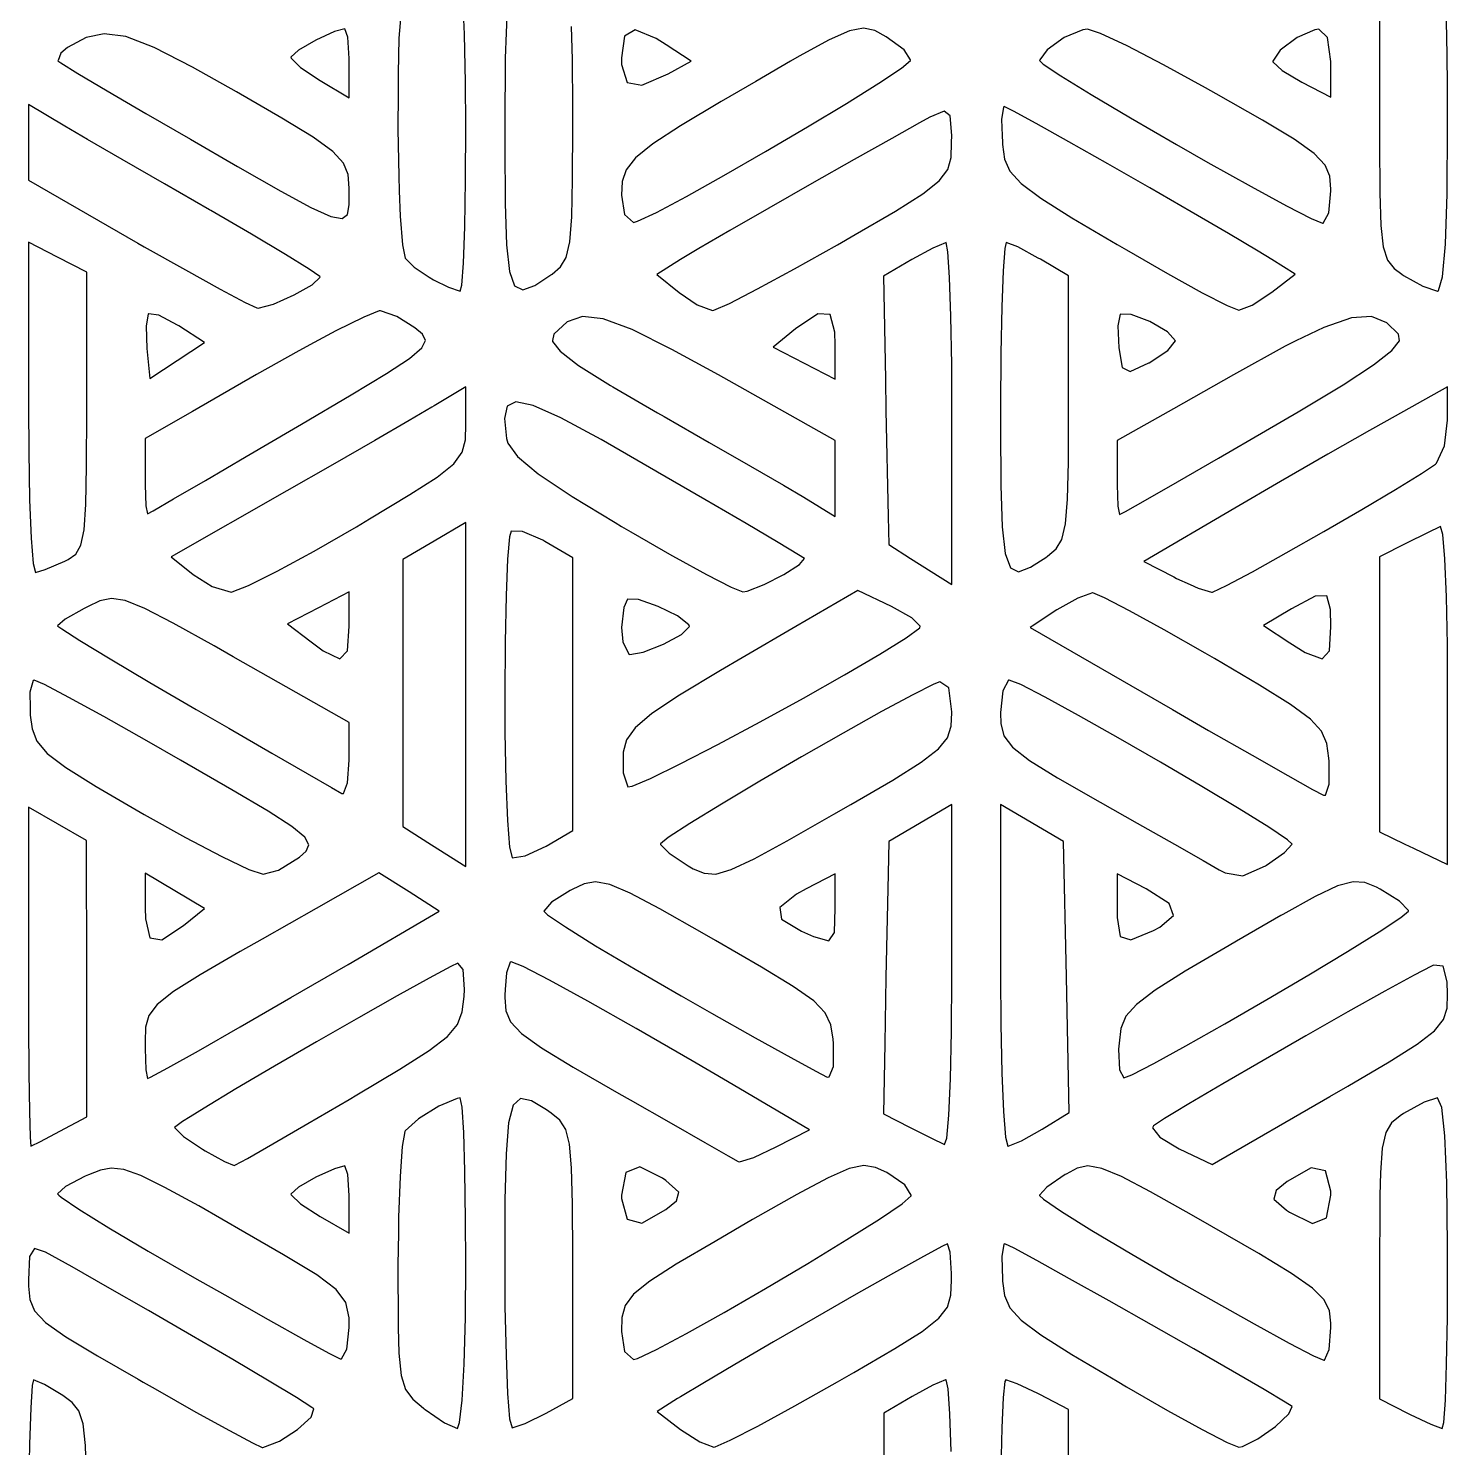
# Model space of a CAD drawing. Extents: x 19 to 403, y -177 to -75.
# Drawn here: x 165.23 to 177.72, y -143.53 to -131.05 of the extents above; entities that cross this region are included whole.
import ezdxf

# ---------------------------------------------------------------- set-up
doc = ezdxf.new("R2010")
doc.units = 0
doc.layers.add('BLACK', color=7, linetype='CONTINUOUS')

msp = doc.modelspace()

# ---------------------------------------------------------------- linework, layer by layer
at = {"layer": 'BLACK', "linetype": 'CONTINUOUS'}
for p, q in [((177.12, -130.712), (177.12, -131.897)), ((169.068, -131.096), (169.052, -130.756)), ((169.443, -130.864), (169.428, -131.308)), ((177.71, -131.096), (177.7, -130.756)), ((168.51, -130.93), (168.491, -131.132)), ((165.9, -131.093), (165.739, -131.127)), ((166.089, -131.119), (165.9, -131.093)), ((167.925, -131.073), (167.761, -131.149)), ((168.016, -131.05), (167.925, -131.073)), ((168.041, -131.125), (168.016, -131.05)), ((169.078, -131.523), (169.068, -131.096)), ((170.019, -131.32), (170.01, -131.029)), ((170.476, -131.115), (170.449, -131.306)), ((170.57, -131.06), (170.476, -131.115)), ((170.754, -131.136), (170.57, -131.06)), ((172.457, -131.068), (172.278, -131.147)), ((172.58, -131.045), (172.457, -131.068)), ((172.678, -131.066), (172.58, -131.045)), ((172.78, -131.12), (172.678, -131.066)), ((174.508, -131.058), (174.346, -131.127)), ((174.549, -131.052), (174.508, -131.058)), ((174.665, -131.092), (174.549, -131.052)), ((174.898, -131.201), (174.665, -131.092)), ((176.549, -131.058), (176.394, -131.128)), ((176.585, -131.052), (176.549, -131.058)), ((176.662, -131.128), (176.585, -131.052)), ((177.717, -131.523), (177.71, -131.096)), ((165.577, -131.215), (165.516, -131.265)), ((165.739, -131.127), (165.577, -131.215)), ((166.338, -131.215), (166.089, -131.119)), ((166.675, -131.388), (166.338, -131.215)), ((167.608, -131.238), (167.541, -131.301)), ((167.761, -131.149), (167.608, -131.238)), ((168.054, -131.311), (168.041, -131.125)), ((168.491, -131.132), (168.484, -131.442)), ((170.844, -131.192), (170.754, -131.136)), ((171.062, -131.335), (170.844, -131.192)), ((172.278, -131.147), (172.013, -131.292)), ((172.936, -131.235), (172.78, -131.12)), ((172.994, -131.324), (172.936, -131.235)), ((174.194, -131.234), (174.13, -131.324)), ((174.346, -131.127), (174.194, -131.234)), ((175.217, -131.366), (174.898, -131.201)), ((176.245, -131.237), (176.179, -131.335)), ((176.394, -131.128), (176.245, -131.237)), ((176.692, -131.339), (176.662, -131.128)), ((165.493, -131.328), (165.491, -131.333)), ((165.491, -131.333), (165.518, -131.351)), ((165.516, -131.265), (165.493, -131.328)), ((165.518, -131.351), (165.668, -131.442)), ((167.541, -131.301), (167.543, -131.308)), ((167.543, -131.308), (167.627, -131.391)), ((168.054, -131.354), (168.054, -131.311)), ((168.054, -131.658), (168.054, -131.354)), ((169.428, -131.308), (169.423, -131.905)), ((170.021, -131.743), (170.019, -131.32)), ((170.449, -131.306), (170.451, -131.364)), ((170.451, -131.364), (170.499, -131.522)), ((170.862, -131.446), (171.062, -131.335)), ((171.938, -131.335), (171.631, -131.513)), ((172.013, -131.292), (171.938, -131.335)), ((172.914, -131.396), (172.993, -131.328)), ((172.993, -131.328), (172.994, -131.324)), ((174.13, -131.324), (174.127, -131.33)), ((174.127, -131.33), (174.159, -131.36)), ((174.159, -131.36), (174.316, -131.465)), ((175.589, -131.569), (175.217, -131.366)), ((176.179, -131.335), (176.18, -131.34)), ((176.18, -131.34), (176.262, -131.416)), ((176.692, -131.351), (176.692, -131.339)), ((176.692, -131.653), (176.692, -131.351)), ((165.668, -131.442), (165.925, -131.595)), ((167.062, -131.606), (166.675, -131.388)), ((167.627, -131.391), (167.798, -131.506)), ((168.484, -131.442), (168.484, -131.658)), ((170.63, -131.547), (170.862, -131.446)), ((172.715, -131.528), (172.914, -131.396)), ((174.316, -131.465), (174.581, -131.628)), ((176.262, -131.416), (176.436, -131.52)), ((165.925, -131.595), (166.264, -131.794)), ((167.462, -131.837), (167.062, -131.606)), ((167.798, -131.506), (168.054, -131.658)), ((169.081, -131.905), (169.078, -131.523)), ((170.499, -131.522), (170.63, -131.547)), ((171.631, -131.513), (171.328, -131.69)), ((172.429, -131.707), (172.715, -131.528)), ((175.682, -131.622), (175.589, -131.569)), ((176.436, -131.52), (176.692, -131.653)), ((177.718, -131.905), (177.717, -131.523)), ((165.553, -131.906), (165.232, -131.717)), ((165.232, -131.717), (165.232, -132.383)), ((168.484, -131.658), (168.483, -131.89)), ((170.021, -131.904), (170.021, -131.743)), ((171.328, -131.69), (170.97, -131.904)), ((172.085, -131.914), (172.429, -131.707)), ((173.81, -131.739), (173.794, -131.847)), ((173.817, -131.734), (173.81, -131.739)), ((173.899, -131.774), (173.817, -131.734)), ((174.581, -131.628), (174.928, -131.834)), ((176.088, -131.853), (175.682, -131.622)), ((166.264, -131.794), (166.658, -132.022)), ((167.737, -132.005), (167.462, -131.837)), ((173.164, -131.828), (173.073, -131.877)), ((173.289, -131.775), (173.164, -131.828)), ((173.343, -131.817), (173.289, -131.775)), ((173.355, -131.988), (173.343, -131.817)), ((173.794, -131.847), (173.798, -131.988)), ((174.099, -131.883), (173.899, -131.774)), ((174.928, -131.834), (175.333, -132.069)), ((176.367, -132.022), (176.088, -131.853)), ((165.752, -132.023), (165.553, -131.906)), ((168.483, -131.89), (168.483, -131.932)), ((168.483, -131.932), (168.49, -132.346)), ((169.078, -132.382), (169.081, -131.905)), ((169.423, -131.905), (169.423, -132.076)), ((170.02, -132.375), (170.021, -131.904)), ((170.97, -131.904), (170.725, -132.063)), ((170.97, -131.904), (170.97, -131.904)), ((171.716, -132.131), (172.085, -131.914)), ((173.073, -131.877), (172.827, -132.014)), ((173.354, -132.051), (173.355, -131.988)), ((173.798, -131.988), (173.801, -132.052)), ((174.386, -132.044), (174.099, -131.883)), ((177.12, -131.897), (177.12, -132.072)), ((177.713, -132.501), (177.718, -131.905)), ((166.058, -132.2), (165.752, -132.023)), ((166.658, -132.022), (167.073, -132.263)), ((167.91, -132.13), (167.737, -132.005)), ((169.423, -132.076), (169.426, -132.587)), ((170.725, -132.063), (170.572, -132.186)), ((172.827, -132.014), (172.498, -132.199)), ((173.349, -132.184), (173.354, -132.051)), ((173.801, -132.052), (173.802, -132.067)), ((173.802, -132.067), (173.821, -132.196)), ((174.729, -132.238), (174.386, -132.044)), ((175.333, -132.069), (175.608, -132.226)), ((176.544, -132.147), (176.367, -132.022)), ((177.12, -132.072), (177.122, -132.477)), ((166.429, -132.415), (166.058, -132.2)), ((168.005, -132.232), (167.91, -132.13)), ((168.045, -132.332), (168.005, -132.232)), ((170.572, -132.186), (170.49, -132.29)), ((171.351, -132.341), (171.716, -132.131)), ((172.498, -132.199), (172.125, -132.411)), ((173.321, -132.289), (173.349, -132.184)), ((173.821, -132.196), (173.867, -132.303)), ((175.097, -132.449), (174.729, -132.238)), ((175.608, -132.226), (175.989, -132.438)), ((176.641, -132.249), (176.544, -132.147)), ((167.073, -132.263), (167.452, -132.479)), ((168.054, -132.451), (168.045, -132.332)), ((168.49, -132.346), (168.495, -132.477)), ((170.49, -132.29), (170.456, -132.393)), ((171.021, -132.526), (171.351, -132.341)), ((173.245, -132.389), (173.321, -132.289)), ((173.867, -132.303), (173.965, -132.411)), ((176.683, -132.347), (176.641, -132.249)), ((176.692, -132.461), (176.683, -132.347)), ((165.232, -132.383), (166.194, -132.935)), ((166.825, -132.643), (166.429, -132.415)), ((167.452, -132.479), (167.718, -132.623)), ((168.054, -132.477), (168.054, -132.451)), ((168.054, -132.6), (168.054, -132.477)), ((168.495, -132.477), (168.504, -132.698)), ((169.071, -132.793), (169.078, -132.382)), ((170.013, -132.705), (170.02, -132.375)), ((170.456, -132.393), (170.449, -132.514)), ((172.125, -132.411), (171.747, -132.627)), ((173.1, -132.503), (173.245, -132.389)), ((173.965, -132.411), (174.139, -132.54)), ((175.461, -132.66), (175.097, -132.449)), ((175.989, -132.438), (176.301, -132.607)), ((176.672, -132.668), (176.692, -132.477)), ((176.692, -132.477), (176.692, -132.461)), ((177.122, -132.477), (177.122, -132.493)), ((168.04, -132.683), (168.054, -132.6)), ((169.426, -132.587), (169.438, -132.951)), ((170.449, -132.514), (170.477, -132.684)), ((170.758, -132.666), (171.021, -132.526)), ((172.861, -132.654), (173.1, -132.503)), ((174.139, -132.54), (174.413, -132.712)), ((176.301, -132.607), (176.519, -132.719)), ((177.122, -132.493), (177.131, -132.782)), ((177.698, -132.946), (177.713, -132.501)), ((166.836, -132.649), (166.825, -132.643)), ((167.195, -132.858), (166.836, -132.649)), ((167.718, -132.623), (167.892, -132.701)), ((167.892, -132.701), (167.993, -132.719)), ((167.993, -132.719), (168.04, -132.683)), ((168.504, -132.698), (168.524, -132.95)), ((169.995, -132.924), (170.013, -132.705)), ((170.477, -132.684), (170.556, -132.755)), ((170.592, -132.744), (170.758, -132.666)), ((171.747, -132.627), (171.402, -132.825)), ((172.505, -132.861), (172.861, -132.654)), ((174.413, -132.712), (174.811, -132.948)), ((175.79, -132.852), (175.461, -132.66)), ((176.519, -132.719), (176.616, -132.76)), ((176.623, -132.759), (176.672, -132.668)), ((167.493, -133.035), (167.195, -132.858)), ((169.059, -133.111), (169.071, -132.793)), ((170.556, -132.755), (170.592, -132.744)), ((171.402, -132.825), (171.13, -132.984)), ((172.349, -132.95), (172.505, -132.861)), ((176.052, -133.008), (175.79, -132.852)), ((176.616, -132.76), (176.623, -132.759)), ((177.131, -132.782), (177.152, -132.97)), ((165.489, -133.059), (165.232, -132.927)), ((165.232, -132.927), (165.232, -134.383)), ((166.194, -132.935), (166.251, -132.968)), ((166.251, -132.968), (166.613, -133.172)), ((168.524, -132.95), (168.548, -133.068)), ((169.438, -132.951), (169.464, -133.187)), ((169.964, -133.061), (169.995, -132.924)), ((171.13, -132.984), (170.968, -133.081)), ((171.973, -133.162), (172.349, -132.95)), ((173.188, -132.979), (173.004, -133.079)), ((173.301, -132.932), (173.188, -132.979)), ((173.306, -132.931), (173.301, -132.932)), ((173.322, -133.012), (173.306, -132.931)), ((173.822, -132.982), (173.807, -133.179)), ((173.835, -132.931), (173.822, -132.982)), ((173.937, -132.97), (173.835, -132.931)), ((174.116, -133.067), (173.937, -132.97)), ((174.811, -132.948), (174.893, -132.996)), ((177.152, -132.97), (177.189, -133.086)), ((177.673, -133.232), (177.698, -132.946)), ((165.745, -133.192), (165.489, -133.059)), ((167.702, -133.165), (167.493, -133.035)), ((168.548, -133.068), (168.626, -133.147)), ((169.045, -133.307), (169.059, -133.111)), ((169.913, -133.146), (169.964, -133.061)), ((170.968, -133.081), (170.76, -133.212)), ((173.004, -133.079), (172.754, -133.227)), ((173.337, -133.237), (173.322, -133.012)), ((174.135, -133.078), (174.116, -133.067)), ((174.383, -133.224), (174.135, -133.078)), ((174.893, -132.996), (175.254, -133.204)), ((176.171, -133.081), (176.052, -133.008)), ((176.377, -133.209), (176.171, -133.081)), ((177.189, -133.086), (177.247, -133.16)), ((165.745, -134.417), (165.745, -133.192)), ((166.613, -133.172), (166.919, -133.341)), ((167.796, -133.231), (167.702, -133.165)), ((167.729, -133.302), (167.798, -133.235)), ((167.798, -133.235), (167.796, -133.231)), ((168.626, -133.147), (168.759, -133.235)), ((168.759, -133.235), (168.797, -133.26)), ((169.464, -133.187), (169.51, -133.312)), ((169.687, -133.308), (169.829, -133.215)), ((169.829, -133.215), (169.839, -133.209)), ((169.839, -133.209), (169.913, -133.146)), ((170.76, -133.212), (170.956, -133.371)), ((171.647, -133.339), (171.973, -133.162)), ((172.754, -133.227), (172.772, -134.133)), ((173.348, -133.578), (173.337, -133.237)), ((173.807, -133.179), (173.795, -133.496)), ((174.383, -134.393), (174.383, -133.224)), ((175.254, -133.204), (175.559, -133.372)), ((176.171, -133.368), (176.377, -133.209)), ((177.247, -133.16), (177.315, -133.209)), ((177.315, -133.209), (177.331, -133.221)), ((177.331, -133.221), (177.499, -133.315)), ((177.639, -133.354), (177.673, -133.232)), ((166.919, -133.341), (167.139, -133.458)), ((167.569, -133.392), (167.729, -133.302)), ((168.797, -133.26), (168.927, -133.323)), ((168.927, -133.323), (169.032, -133.359)), ((169.032, -133.359), (169.045, -133.307)), ((169.51, -133.312), (169.583, -133.347)), ((169.583, -133.347), (169.687, -133.308)), ((171.4, -133.466), (171.647, -133.339)), ((177.499, -133.315), (177.63, -133.359)), ((177.63, -133.359), (177.639, -133.354)), ((167.139, -133.458), (167.242, -133.506)), ((167.255, -133.507), (167.388, -133.472)), ((167.388, -133.472), (167.569, -133.392)), ((170.956, -133.371), (171.117, -133.479)), ((171.117, -133.479), (171.25, -133.528)), ((171.263, -133.525), (171.4, -133.466)), ((175.559, -133.372), (175.778, -133.485)), ((175.778, -133.485), (175.88, -133.526)), ((175.88, -133.526), (175.998, -133.481)), ((175.998, -133.481), (176.171, -133.368)), ((166.287, -133.558), (166.267, -133.666)), ((166.288, -133.557), (166.287, -133.558)), ((166.379, -133.57), (166.288, -133.557)), ((166.545, -133.657), (166.379, -133.57)), ((167.242, -133.506), (167.255, -133.507)), ((168.183, -133.587), (167.937, -133.709)), ((168.319, -133.533), (168.183, -133.587)), ((168.329, -133.532), (168.319, -133.533)), ((168.474, -133.582), (168.329, -133.532)), ((168.633, -133.682), (168.474, -133.582)), ((170.107, -133.582), (169.971, -133.629)), ((170.29, -133.603), (170.107, -133.582)), ((170.544, -133.697), (170.29, -133.603)), ((171.25, -133.528), (171.263, -133.525)), ((172.177, -133.557), (171.981, -133.69)), ((172.285, -133.564), (172.177, -133.557)), ((172.327, -133.719), (172.285, -133.564)), ((173.355, -134.008), (173.348, -133.578)), ((173.795, -133.496), (173.787, -133.908)), ((174.836, -133.561), (174.818, -133.663)), ((174.935, -133.563), (174.836, -133.561)), ((175.099, -133.627), (174.935, -133.563)), ((176.872, -133.592), (176.628, -133.678)), ((177.049, -133.581), (176.872, -133.592)), ((177.183, -133.637), (177.049, -133.581)), ((166.267, -133.666), (166.274, -133.863)), ((166.555, -133.664), (166.545, -133.657)), ((166.78, -133.811), (166.555, -133.664)), ((167.937, -133.709), (167.746, -133.811)), ((168.699, -133.738), (168.633, -133.682)), ((168.725, -133.792), (168.699, -133.738)), ((169.855, -133.738), (169.844, -133.792)), ((169.971, -133.629), (169.855, -133.738)), ((170.894, -133.871), (170.544, -133.697)), ((171.981, -133.69), (171.783, -133.85)), ((172.331, -133.831), (172.327, -133.719)), ((174.818, -133.663), (174.826, -133.857)), ((175.253, -133.717), (175.099, -133.627)), ((175.324, -133.796), (175.253, -133.717)), ((176.628, -133.678), (176.383, -133.797)), ((177.286, -133.737), (177.183, -133.637)), ((177.294, -133.796), (177.286, -133.737)), ((166.274, -133.863), (166.301, -134.127)), ((166.541, -133.969), (166.78, -133.811)), ((167.746, -133.811), (167.612, -133.883)), ((168.585, -133.95), (168.692, -133.858)), ((168.692, -133.858), (168.725, -133.792)), ((169.844, -133.792), (169.842, -133.801)), ((169.842, -133.801), (169.909, -133.888)), ((171.783, -133.85), (172.057, -133.991)), ((172.331, -134.133), (172.331, -133.831)), ((174.826, -133.857), (174.826, -133.858)), ((174.826, -133.858), (174.855, -134.031)), ((175.256, -133.881), (175.324, -133.797)), ((175.324, -133.797), (175.324, -133.796)), ((176.29, -133.843), (175.833, -134.095)), ((176.383, -133.797), (176.29, -133.843)), ((177.227, -133.882), (177.294, -133.796)), ((166.301, -134.127), (166.541, -133.969)), ((167.612, -133.883), (167.239, -134.093)), ((168.384, -134.083), (168.585, -133.95)), ((169.909, -133.888), (170.073, -134.012)), ((171.303, -134.096), (170.894, -133.871)), ((173.787, -133.908), (173.784, -134.385)), ((174.924, -134.066), (175.089, -133.99)), ((175.089, -133.99), (175.093, -133.988)), ((175.093, -133.988), (175.256, -133.881)), ((177.067, -134.007), (177.227, -133.882)), ((167.239, -134.093), (166.675, -134.417)), ((168.073, -134.271), (168.384, -134.083)), ((170.073, -134.012), (170.353, -134.188)), ((172.331, -134.673), (171.303, -134.096)), ((172.057, -133.991), (172.331, -134.133)), ((173.357, -134.436), (173.355, -134.008)), ((174.855, -134.031), (174.924, -134.066)), ((175.833, -134.095), (175.307, -134.393)), ((176.798, -134.182), (177.067, -134.007)), ((169.081, -134.2), (168.803, -134.368)), ((169.081, -134.53), (169.081, -134.2)), ((170.353, -134.188), (170.373, -134.2)), ((170.373, -134.2), (170.767, -134.429)), ((172.772, -134.133), (172.777, -134.408)), ((176.404, -134.42), (176.798, -134.182)), ((177.718, -134.199), (177.184, -134.499)), ((177.718, -134.495), (177.718, -134.199)), ((167.634, -134.53), (168.073, -134.271)), ((169.521, -134.331), (169.443, -134.371)), ((169.673, -134.364), (169.521, -134.331)), ((169.916, -134.474), (169.673, -134.364)), ((165.232, -134.383), (165.235, -134.767)), ((165.744, -134.898), (165.745, -134.417)), ((166.675, -134.417), (166.258, -134.656)), ((168.782, -134.38), (168.583, -134.497)), ((168.803, -134.368), (168.782, -134.38)), ((169.443, -134.371), (169.421, -134.48)), ((169.421, -134.48), (169.437, -134.654)), ((170.27, -134.665), (169.916, -134.474)), ((170.767, -134.429), (170.825, -134.462)), ((170.825, -134.462), (171.222, -134.69)), ((172.777, -134.408), (172.796, -135.34)), ((173.357, -135.941), (173.357, -134.436)), ((173.784, -134.385), (173.784, -134.556)), ((174.382, -134.862), (174.383, -134.393)), ((175.307, -134.393), (174.811, -134.674)), ((176.117, -134.587), (176.404, -134.42)), ((167.149, -134.813), (167.564, -134.571)), ((167.564, -134.571), (167.634, -134.53)), ((168.583, -134.497), (168.279, -134.673)), ((169.077, -134.667), (169.081, -134.53)), ((173.784, -134.556), (173.788, -135.068)), ((175.702, -134.828), (176.117, -134.587)), ((177.03, -134.585), (176.664, -134.794)), ((177.184, -134.499), (177.03, -134.585)), ((177.69, -134.721), (177.718, -134.495)), ((166.258, -134.656), (166.258, -134.991)), ((168.279, -134.673), (167.908, -134.887)), ((169.049, -134.775), (169.077, -134.667)), ((169.437, -134.654), (169.449, -134.696)), ((169.449, -134.696), (169.536, -134.814)), ((170.751, -134.941), (170.27, -134.665)), ((171.222, -134.69), (171.584, -134.898)), ((172.331, -135.34), (172.331, -134.673)), ((174.811, -134.674), (174.811, -135)), ((177.619, -134.873), (177.69, -134.721)), ((165.235, -134.767), (165.243, -135.194)), ((166.789, -135.024), (167.149, -134.813)), ((168.974, -134.877), (169.049, -134.775)), ((169.536, -134.814), (169.718, -134.967)), ((174.374, -135.19), (174.382, -134.862)), ((175.341, -135.036), (175.702, -134.828)), ((176.664, -134.794), (176.249, -135.034)), ((165.738, -135.235), (165.744, -134.898)), ((167.908, -134.887), (167.507, -135.116)), ((168.829, -134.994), (168.974, -134.877)), ((169.718, -134.967), (170.017, -135.166)), ((170.767, -134.95), (170.751, -134.941)), ((171.183, -135.192), (170.767, -134.95)), ((171.584, -134.898), (171.874, -135.066)), ((177.259, -135.105), (177.488, -134.964)), ((177.488, -134.964), (177.612, -134.88)), ((177.612, -134.88), (177.619, -134.873)), ((166.258, -134.991), (166.259, -135.062)), ((166.259, -135.062), (166.266, -135.247)), ((166.508, -135.187), (166.789, -135.024)), ((168.589, -135.149), (168.829, -134.994)), ((171.874, -135.066), (172.053, -135.172)), ((173.788, -135.068), (173.799, -135.432)), ((174.811, -135), (174.811, -135.062)), ((174.811, -135.062), (174.818, -135.249)), ((175.06, -135.197), (175.341, -135.036)), ((176.249, -135.034), (175.847, -135.268)), ((176.962, -135.281), (177.259, -135.105)), ((165.243, -135.194), (165.257, -135.532)), ((165.723, -135.459), (165.738, -135.235)), ((166.331, -135.29), (166.508, -135.187)), ((167.507, -135.116), (166.489, -135.697)), ((168.232, -135.363), (168.589, -135.149)), ((170.017, -135.166), (170.395, -135.395)), ((171.546, -135.404), (171.183, -135.192)), ((172.053, -135.172), (172.331, -135.34)), ((174.357, -135.407), (174.374, -135.19)), ((174.883, -135.297), (175.06, -135.197)), ((166.266, -135.247), (166.28, -135.318)), ((166.28, -135.318), (166.331, -135.29)), ((168.119, -135.431), (168.232, -135.363)), ((172.796, -135.34), (172.801, -135.589)), ((174.818, -135.249), (174.832, -135.324)), ((174.832, -135.324), (174.883, -135.297)), ((175.847, -135.268), (175.045, -135.737)), ((176.629, -135.473), (176.962, -135.281)), ((165.694, -135.595), (165.723, -135.459)), ((167.747, -135.645), (168.119, -135.431)), ((169.081, -135.395), (168.803, -135.558)), ((169.081, -138.421), (169.081, -135.395)), ((169.478, -135.47), (169.465, -135.52)), ((169.58, -135.472), (169.478, -135.47)), ((169.757, -135.549), (169.58, -135.472)), ((170.395, -135.395), (170.449, -135.428)), ((170.449, -135.428), (170.531, -135.476)), ((170.531, -135.476), (170.893, -135.684)), ((171.829, -135.571), (171.546, -135.404)), ((173.799, -135.432), (173.825, -135.667)), ((174.324, -135.543), (174.357, -135.407)), ((176.297, -135.662), (176.629, -135.473)), ((177.542, -135.484), (177.355, -135.577)), ((177.654, -135.428), (177.542, -135.484)), ((177.675, -135.499), (177.654, -135.428)), ((165.257, -135.532), (165.275, -135.754)), ((165.648, -135.673), (165.694, -135.595)), ((168.803, -135.558), (168.525, -135.72)), ((169.465, -135.52), (169.448, -135.717)), ((169.777, -135.56), (169.757, -135.549)), ((170.021, -135.705), (169.777, -135.56)), ((172.008, -135.678), (171.829, -135.571)), ((172.801, -135.589), (172.994, -135.712)), ((174.273, -135.627), (174.324, -135.543)), ((177.355, -135.577), (177.12, -135.695)), ((177.693, -135.714), (177.675, -135.499)), ((165.381, -135.808), (165.553, -135.734)), ((165.553, -135.734), (165.581, -135.72)), ((165.581, -135.72), (165.648, -135.673)), ((166.489, -135.697), (166.683, -135.853)), ((167.42, -135.823), (167.747, -135.645)), ((168.525, -135.72), (168.525, -138.069)), ((169.448, -135.717), (169.435, -136.036)), ((170.021, -138.105), (170.021, -135.705)), ((170.893, -135.684), (170.93, -135.705)), ((170.93, -135.705), (171.198, -135.852)), ((172.06, -135.712), (172.008, -135.678)), ((172.017, -135.765), (172.06, -135.712)), ((172.994, -135.712), (173.357, -135.941)), ((173.825, -135.667), (173.872, -135.793)), ((174.049, -135.788), (174.191, -135.696)), ((174.191, -135.696), (174.198, -135.69)), ((174.198, -135.69), (174.273, -135.627)), ((175.045, -135.737), (175.308, -135.873)), ((176, -135.827), (176.297, -135.662)), ((177.12, -135.695), (177.12, -138.116)), ((177.707, -136.047), (177.693, -135.714)), ((165.275, -135.754), (165.296, -135.833)), ((165.296, -135.833), (165.381, -135.808)), ((166.683, -135.853), (166.85, -135.958)), ((167.169, -135.949), (167.42, -135.823)), ((171.198, -135.852), (171.416, -135.964)), ((171.705, -135.941), (171.879, -135.853)), ((171.879, -135.853), (172.017, -135.765)), ((173.872, -135.793), (173.944, -135.827)), ((173.944, -135.827), (174.049, -135.788)), ((175.773, -135.948), (176, -135.827)), ((166.85, -135.958), (167.016, -136.006)), ((167.026, -136.004), (167.169, -135.949)), ((171.416, -135.964), (171.518, -136.005)), ((171.556, -135.999), (171.705, -135.941)), ((175.308, -135.873), (175.332, -135.886)), ((175.332, -135.886), (175.454, -135.941)), ((175.454, -135.941), (175.524, -135.973)), ((175.524, -135.973), (175.64, -136.008)), ((175.65, -136.006), (175.773, -135.948)), ((165.861, -136.083), (165.752, -136.135)), ((165.962, -136.062), (165.861, -136.083)), ((166.083, -136.081), (165.962, -136.062)), ((166.255, -136.15), (166.083, -136.081)), ((167.016, -136.006), (167.026, -136.004)), ((168.054, -136.005), (167.783, -136.146)), ((168.054, -136.307), (168.054, -136.005)), ((169.435, -136.036), (169.426, -136.446)), ((170.503, -136.07), (170.47, -136.142)), ((170.6, -136.072), (170.503, -136.07)), ((170.772, -136.132), (170.6, -136.072)), ((171.518, -136.005), (171.556, -135.999)), ((172.53, -135.992), (171.984, -136.309)), ((172.826, -136.133), (172.53, -135.992)), ((174.465, -136.059), (174.279, -136.164)), ((174.594, -136.014), (174.465, -136.059)), ((174.597, -136.014), (174.594, -136.014)), ((174.699, -136.056), (174.597, -136.014)), ((174.918, -136.17), (174.699, -136.056)), ((175.64, -136.008), (175.65, -136.006)), ((176.553, -136.042), (176.344, -136.155)), ((176.655, -136.038), (176.553, -136.042)), ((176.689, -136.159), (176.655, -136.038)), ((177.716, -136.471), (177.707, -136.047)), ((165.722, -136.15), (165.556, -136.246)), ((165.752, -136.135), (165.722, -136.15)), ((166.506, -136.28), (166.255, -136.15)), ((167.783, -136.146), (167.512, -136.286)), ((170.47, -136.142), (170.449, -136.318)), ((170.943, -136.216), (170.772, -136.132)), ((171.043, -136.294), (170.943, -136.216)), ((173.003, -136.233), (172.826, -136.133)), ((173.079, -136.307), (173.003, -136.233)), ((174.279, -136.164), (174.062, -136.307)), ((175.223, -136.338), (174.918, -136.17)), ((176.344, -136.155), (176.098, -136.3)), ((176.692, -136.309), (176.689, -136.159)), ((165.556, -136.246), (165.489, -136.303)), ((165.489, -136.303), (165.492, -136.305)), ((165.492, -136.305), (165.525, -136.331)), ((165.525, -136.331), (165.685, -136.433)), ((166.865, -136.48), (166.506, -136.28)), ((167.512, -136.286), (167.719, -136.445)), ((168.039, -136.524), (168.054, -136.307)), ((170.449, -136.318), (170.463, -136.445)), ((170.978, -136.379), (171.048, -136.309)), ((171.048, -136.309), (171.043, -136.294)), ((171.984, -136.309), (171.511, -136.584)), ((172.954, -136.409), (173.075, -136.32)), ((173.075, -136.32), (173.079, -136.307)), ((174.062, -136.307), (174.046, -136.318)), ((174.046, -136.318), (175.298, -137.04)), ((175.586, -136.545), (175.223, -136.338)), ((176.098, -136.3), (176.331, -136.454)), ((176.678, -136.522), (176.692, -136.309)), ((165.685, -136.433), (165.952, -136.595)), ((167.035, -136.576), (166.865, -136.48)), ((167.719, -136.445), (167.825, -136.523)), ((169.426, -136.446), (169.423, -136.917)), ((170.463, -136.445), (170.514, -136.553)), ((170.642, -136.536), (170.819, -136.466)), ((170.819, -136.466), (170.978, -136.379)), ((172.723, -136.553), (172.954, -136.409)), ((176.331, -136.454), (176.466, -136.538)), ((177.718, -136.899), (177.716, -136.471)), ((165.952, -136.595), (166.301, -136.802)), ((168.054, -137.154), (167.035, -136.576)), ((167.825, -136.523), (167.972, -136.593)), ((167.972, -136.593), (168.039, -136.524)), ((170.514, -136.553), (170.522, -136.556)), ((170.522, -136.556), (170.642, -136.536)), ((171.511, -136.584), (171.32, -136.695)), ((172.412, -136.735), (172.723, -136.553)), ((175.666, -136.592), (175.586, -136.545)), ((176.064, -136.826), (175.666, -136.592)), ((176.466, -136.538), (176.613, -136.594)), ((176.613, -136.594), (176.678, -136.522)), ((171.32, -136.695), (170.96, -136.912)), ((172.05, -136.939), (172.412, -136.735)), ((165.273, -136.784), (165.246, -136.888)), ((165.283, -136.78), (165.273, -136.784)), ((165.374, -136.82), (165.283, -136.78)), ((165.587, -136.933), (165.374, -136.82)), ((166.301, -136.802), (166.707, -137.039)), ((173.197, -136.816), (173.013, -136.909)), ((173.25, -136.795), (173.197, -136.816)), ((173.329, -136.849), (173.25, -136.795)), ((173.357, -137.061), (173.329, -136.849)), ((173.854, -136.781), (173.805, -136.876)), ((173.862, -136.78), (173.854, -136.781)), ((173.963, -136.82), (173.862, -136.78)), ((174.176, -136.93), (173.963, -136.82)), ((176.337, -136.996), (176.064, -136.826)), ((165.246, -136.888), (165.248, -137.029)), ((165.896, -137.102), (165.587, -136.933)), ((169.423, -136.917), (169.425, -137.239)), ((170.96, -136.912), (170.718, -137.074)), ((171.669, -137.148), (172.05, -136.939)), ((173.013, -136.909), (172.737, -137.058)), ((173.805, -136.876), (173.785, -137.066)), ((174.472, -137.092), (174.176, -136.93)), ((177.718, -138.402), (177.718, -136.899)), ((165.248, -137.029), (165.248, -137.089)), ((165.248, -137.089), (165.264, -137.209)), ((166.275, -137.316), (165.896, -137.102)), ((166.707, -137.039), (166.995, -137.205)), ((170.718, -137.074), (170.57, -137.2)), ((172.737, -137.058), (172.401, -137.247)), ((173.351, -137.187), (173.357, -137.066)), ((173.357, -137.066), (173.357, -137.061)), ((173.785, -137.066), (173.784, -137.07)), ((173.784, -137.07), (173.787, -137.162)), ((174.821, -137.289), (174.472, -137.092)), ((175.298, -137.04), (175.614, -137.223)), ((176.511, -137.124), (176.337, -136.996)), ((165.264, -137.209), (165.305, -137.319)), ((166.995, -137.205), (167.374, -137.424)), ((168.054, -137.485), (168.054, -137.154)), ((170.57, -137.2), (170.493, -137.307)), ((171.298, -137.347), (171.669, -137.148)), ((173.319, -137.288), (173.351, -137.187)), ((173.787, -137.162), (173.814, -137.271)), ((175.614, -137.223), (175.998, -137.442)), ((176.609, -137.231), (176.511, -137.124)), ((176.655, -137.339), (176.609, -137.231)), ((165.305, -137.319), (165.397, -137.426)), ((166.571, -137.485), (166.275, -137.316)), ((169.425, -137.239), (169.433, -137.669)), ((170.493, -137.307), (170.464, -137.416)), ((170.967, -137.519), (171.298, -137.347)), ((172.401, -137.247), (172.034, -137.457)), ((173.238, -137.387), (173.319, -137.288)), ((173.814, -137.271), (173.889, -137.372)), ((175.193, -137.503), (174.821, -137.289)), ((176.674, -137.469), (176.655, -137.339)), ((165.397, -137.426), (165.562, -137.551)), ((167.022, -137.745), (166.571, -137.485)), ((167.374, -137.424), (167.684, -137.603)), ((168.04, -137.685), (168.054, -137.485)), ((170.464, -137.416), (170.464, -137.596)), ((172.034, -137.457), (171.667, -137.671)), ((173.085, -137.504), (173.238, -137.387)), ((173.889, -137.372), (174.039, -137.488)), ((175.998, -137.442), (176.312, -137.62)), ((176.676, -137.495), (176.674, -137.469)), ((165.562, -137.551), (165.827, -137.716)), ((167.684, -137.603), (167.898, -137.727)), ((170.464, -137.596), (170.507, -137.721)), ((170.705, -137.647), (170.967, -137.519)), ((172.836, -137.66), (173.085, -137.504)), ((174.039, -137.488), (174.287, -137.641)), ((175.557, -137.717), (175.193, -137.503)), ((176.676, -137.695), (176.676, -137.495)), ((165.827, -137.716), (166.216, -137.943)), ((167.898, -137.727), (167.99, -137.78)), ((168.004, -137.78), (168.04, -137.685)), ((169.433, -137.669), (169.447, -138.016)), ((170.507, -137.721), (170.543, -137.715)), ((170.543, -137.715), (170.705, -137.647)), ((171.667, -137.671), (171.329, -137.872)), ((172.468, -137.874), (172.836, -137.66)), ((174.287, -137.641), (174.661, -137.854)), ((175.885, -137.914), (175.557, -137.717)), ((176.312, -137.62), (176.53, -137.742)), ((176.643, -137.792), (176.676, -137.695)), ((167.342, -137.935), (167.022, -137.745)), ((167.99, -137.78), (168.004, -137.78)), ((174.661, -137.854), (174.988, -138.039)), ((176.53, -137.742), (176.627, -137.793)), ((176.627, -137.793), (176.643, -137.792)), ((165.488, -138.045), (165.232, -137.899)), ((165.232, -137.899), (165.232, -139.392)), ((166.216, -137.943), (166.25, -137.962)), ((166.25, -137.962), (166.615, -138.167)), ((167.55, -138.07), (167.342, -137.935)), ((171.329, -137.872), (171.05, -138.043)), ((171.907, -138.194), (172.319, -137.959)), ((172.319, -137.959), (172.468, -137.874)), ((173.357, -137.876), (172.801, -138.2)), ((173.357, -139.387), (173.357, -137.876)), ((174.34, -138.2), (173.784, -137.876)), ((173.784, -137.876), (173.784, -139.38)), ((176.145, -138.075), (175.885, -137.914)), ((165.744, -138.191), (165.488, -138.045)), ((167.663, -138.163), (167.55, -138.07)), ((168.525, -138.069), (168.779, -138.23)), ((169.447, -138.016), (169.465, -138.251)), ((169.786, -138.242), (170.021, -138.105)), ((171.05, -138.043), (170.861, -138.165)), ((174.988, -138.039), (175.315, -138.224)), ((176.309, -138.185), (176.145, -138.075)), ((165.745, -139.407), (165.744, -138.191)), ((166.615, -138.167), (166.934, -138.334)), ((167.699, -138.23), (167.663, -138.163)), ((167.677, -138.286), (167.699, -138.23)), ((168.779, -138.23), (169.081, -138.421)), ((170.861, -138.165), (170.792, -138.222)), ((170.792, -138.222), (170.792, -138.226)), ((170.792, -138.226), (170.869, -138.305)), ((171.616, -138.353), (171.907, -138.194)), ((172.801, -138.2), (172.795, -138.486)), ((174.364, -139.393), (174.34, -138.2)), ((175.315, -138.224), (175.568, -138.369)), ((176.284, -138.298), (176.35, -138.223)), ((176.35, -138.223), (176.309, -138.185)), ((177.12, -138.116), (177.343, -138.223)), ((177.343, -138.223), (177.419, -138.259)), ((166.934, -138.334), (167.172, -138.446)), ((167.432, -138.453), (167.617, -138.34)), ((167.617, -138.34), (167.677, -138.286)), ((169.465, -138.251), (169.487, -138.343)), ((169.487, -138.343), (169.489, -138.344)), ((169.489, -138.344), (169.604, -138.327)), ((169.604, -138.327), (169.786, -138.242)), ((170.869, -138.305), (171.037, -138.415)), ((171.416, -138.448), (171.616, -138.353)), ((176.125, -138.409), (176.284, -138.298)), ((177.419, -138.259), (177.718, -138.402)), ((166.258, -138.48), (166.258, -138.784)), ((166.52, -138.635), (166.258, -138.48)), ((167.172, -138.446), (167.297, -138.488)), ((167.297, -138.488), (167.432, -138.453)), ((168.315, -138.476), (167.765, -138.789)), ((168.581, -138.644), (168.315, -138.476)), ((171.037, -138.415), (171.081, -138.44)), ((171.081, -138.44), (171.177, -138.481)), ((171.177, -138.481), (171.279, -138.487)), ((171.279, -138.487), (171.416, -138.448)), ((172.331, -138.486), (172.074, -138.618)), ((172.331, -138.787), (172.331, -138.486)), ((172.795, -138.486), (172.777, -139.399)), ((175.067, -138.618), (174.811, -138.486)), ((174.811, -138.486), (174.811, -138.787)), ((175.568, -138.369), (175.709, -138.45)), ((175.709, -138.45), (175.761, -138.478)), ((175.761, -138.478), (175.917, -138.502)), ((175.917, -138.502), (176.115, -138.414)), ((176.115, -138.414), (176.125, -138.409)), ((170.121, -138.573), (170.015, -138.622)), ((170.222, -138.556), (170.121, -138.573)), ((170.347, -138.58), (170.222, -138.556)), ((170.526, -138.656), (170.347, -138.58)), ((176.75, -138.592), (176.553, -138.685)), ((176.886, -138.555), (176.75, -138.592)), ((176.99, -138.562), (176.886, -138.555)), ((177.091, -138.604), (176.99, -138.562)), ((177.124, -138.62), (177.091, -138.604)), ((166.781, -138.789), (166.52, -138.635)), ((168.847, -138.813), (168.581, -138.644)), ((169.834, -138.735), (169.768, -138.813)), ((169.998, -138.631), (169.834, -138.735)), ((170.015, -138.622), (169.998, -138.631)), ((170.788, -138.794), (170.526, -138.656)), ((171.99, -138.664), (171.844, -138.782)), ((172.074, -138.618), (171.99, -138.664)), ((175.268, -138.747), (175.067, -138.618)), ((176.553, -138.685), (176.267, -138.843)), ((177.296, -138.726), (177.124, -138.62)), ((177.375, -138.808), (177.296, -138.726)), ((166.258, -138.784), (166.261, -138.882)), ((166.596, -138.939), (166.781, -138.789)), ((167.765, -138.789), (167.288, -139.06)), ((168.045, -139.282), (168.847, -138.813)), ((169.768, -138.813), (169.768, -138.813)), ((169.768, -138.813), (169.8, -138.845)), ((169.8, -138.845), (169.957, -138.953)), ((171.161, -139.006), (170.788, -138.794)), ((171.844, -138.782), (171.859, -138.883)), ((172.324, -139.001), (172.331, -138.787)), ((174.811, -138.787), (174.812, -138.871)), ((175.186, -138.956), (175.306, -138.852)), ((175.306, -138.852), (175.268, -138.747)), ((176.25, -138.852), (175.862, -139.077)), ((176.267, -138.843), (176.25, -138.852)), ((177.305, -138.871), (177.375, -138.813)), ((177.375, -138.813), (177.375, -138.808)), ((166.261, -138.882), (166.3, -139.05)), ((166.405, -139.066), (166.596, -138.939)), ((169.957, -138.953), (170.221, -139.118)), ((171.859, -138.883), (172.035, -138.989)), ((174.812, -138.871), (174.838, -139.036)), ((174.931, -139.066), (175.131, -138.984)), ((175.131, -138.984), (175.186, -138.956)), ((177.116, -138.996), (177.305, -138.871)), ((166.3, -139.05), (166.405, -139.066)), ((167.288, -139.06), (167.096, -139.169)), ((171.276, -139.072), (171.161, -139.006)), ((171.681, -139.306), (171.276, -139.072)), ((172.035, -138.989), (172.139, -139.036)), ((172.139, -139.036), (172.275, -139.074)), ((172.275, -139.074), (172.324, -139.001)), ((174.838, -139.036), (174.931, -139.066)), ((175.862, -139.077), (175.795, -139.116)), ((176.836, -139.169), (177.116, -138.996)), ((167.096, -139.169), (166.744, -139.373)), ((170.221, -139.118), (170.569, -139.325)), ((175.795, -139.116), (175.41, -139.343)), ((176.497, -139.374), (176.836, -139.169)), ((167.541, -139.575), (168.045, -139.282)), ((168.949, -139.3), (168.757, -139.402)), ((169.01, -139.272), (168.949, -139.3)), ((169.057, -139.326), (169.01, -139.272)), ((169.069, -139.503), (169.057, -139.326)), ((169.437, -139.357), (169.426, -139.503)), ((169.472, -139.262), (169.437, -139.357)), ((169.479, -139.26), (169.472, -139.262)), ((169.584, -139.302), (169.479, -139.26)), ((169.816, -139.421), (169.584, -139.302)), ((170.569, -139.325), (170.974, -139.559)), ((171.961, -139.476), (171.681, -139.306)), ((175.41, -139.343), (175.146, -139.508)), ((177.576, -139.297), (177.423, -139.376)), ((177.594, -139.289), (177.576, -139.297)), ((177.68, -139.298), (177.594, -139.289)), ((177.715, -139.435), (177.68, -139.298)), ((165.232, -139.392), (165.233, -139.809)), ((165.745, -140.623), (165.745, -139.407)), ((166.744, -139.373), (166.508, -139.521)), ((168.757, -139.402), (168.476, -139.558)), ((170.155, -139.606), (169.816, -139.421)), ((172.141, -139.603), (171.961, -139.476)), ((172.777, -139.399), (172.766, -139.978)), ((173.353, -139.872), (173.357, -139.387)), ((173.784, -139.38), (173.787, -139.808)), ((174.388, -140.586), (174.364, -139.393)), ((176.127, -139.592), (176.497, -139.374)), ((177.423, -139.376), (177.167, -139.517)), ((177.718, -139.544), (177.715, -139.435)), ((166.508, -139.521), (166.365, -139.634)), ((167.096, -139.832), (167.541, -139.575)), ((168.476, -139.558), (168.135, -139.751)), ((169.048, -139.701), (169.065, -139.566)), ((169.065, -139.566), (169.069, -139.503)), ((169.426, -139.503), (169.423, -139.552)), ((169.423, -139.552), (169.423, -139.574)), ((169.423, -139.574), (169.432, -139.69)), ((170.58, -139.846), (170.155, -139.606)), ((170.974, -139.559), (171.243, -139.711)), ((172.243, -139.709), (172.141, -139.603)), ((175.146, -139.508), (174.98, -139.634)), ((175.757, -139.806), (176.127, -139.592)), ((177.167, -139.517), (176.839, -139.701)), ((177.713, -139.667), (177.718, -139.544)), ((166.291, -139.732), (166.263, -139.836)), ((166.365, -139.634), (166.291, -139.732)), ((169.007, -139.811), (169.048, -139.701)), ((169.432, -139.69), (169.474, -139.789)), ((171.243, -139.711), (171.625, -139.927)), ((172.292, -139.814), (172.243, -139.709)), ((174.98, -139.634), (174.887, -139.739)), ((176.839, -139.701), (176.471, -139.91)), ((177.682, -139.768), (177.713, -139.667)), ((165.233, -139.809), (165.236, -140.238)), ((166.263, -139.836), (166.259, -139.965)), ((166.728, -140.042), (167.096, -139.832)), ((168.135, -139.751), (167.766, -139.963)), ((168.918, -139.917), (169.007, -139.811)), ((169.474, -139.789), (169.57, -139.891)), ((171.071, -140.13), (170.58, -139.846)), ((172.312, -139.939), (172.292, -139.814)), ((173.787, -139.808), (173.796, -140.238)), ((174.844, -139.846), (174.827, -139.975)), ((174.887, -139.739), (174.844, -139.846)), ((175.416, -140), (175.757, -139.806)), ((177.602, -139.867), (177.682, -139.768)), ((166.259, -139.965), (166.259, -140.023)), ((167.766, -139.963), (167.396, -140.178)), ((168.757, -140.041), (168.918, -139.917)), ((169.57, -139.891), (169.746, -140.017)), ((171.625, -139.927), (171.94, -140.102)), ((172.315, -139.978), (172.312, -139.939)), ((172.314, -140.18), (172.315, -139.978)), ((172.766, -139.978), (172.754, -140.598)), ((173.344, -140.288), (173.353, -139.872)), ((174.827, -139.975), (174.823, -140.027)), ((176.471, -139.91), (176.094, -140.127)), ((177.451, -139.985), (177.602, -139.867)), ((166.259, -140.023), (166.266, -140.21)), ((166.458, -140.193), (166.728, -140.042)), ((168.499, -140.205), (168.757, -140.041)), ((169.746, -140.017), (170.024, -140.186)), ((171.94, -140.102), (172.161, -140.223)), ((174.823, -140.027), (174.831, -140.21)), ((175.134, -140.155), (175.416, -140)), ((177.205, -140.14), (177.451, -139.985)), ((166.266, -140.21), (166.28, -140.285)), ((166.306, -140.274), (166.458, -140.193)), ((167.396, -140.178), (167.057, -140.378)), ((168.121, -140.43), (168.499, -140.205)), ((170.024, -140.186), (170.428, -140.418)), ((171.383, -140.313), (171.071, -140.13)), ((172.161, -140.223), (172.26, -140.274)), ((172.276, -140.273), (172.314, -140.18)), ((174.831, -140.21), (174.87, -140.281)), ((174.94, -140.254), (175.134, -140.155)), ((176.094, -140.127), (175.74, -140.333)), ((176.841, -140.354), (177.205, -140.14)), ((165.236, -140.238), (165.241, -140.578)), ((166.28, -140.285), (166.306, -140.274)), ((172.103, -140.737), (171.383, -140.313)), ((172.26, -140.274), (172.276, -140.273)), ((173.329, -140.61), (173.344, -140.288)), ((173.796, -140.238), (173.81, -140.578)), ((174.87, -140.281), (174.94, -140.254)), ((175.74, -140.333), (175.44, -140.51)), ((176.682, -140.445), (176.841, -140.354)), ((167.057, -140.378), (166.778, -140.546)), ((167.69, -140.683), (168.054, -140.47)), ((168.054, -140.47), (168.121, -140.43)), ((169.003, -140.461), (168.844, -140.53)), ((169.032, -140.457), (169.003, -140.461)), ((169.048, -140.538), (169.032, -140.457)), ((169.562, -140.462), (169.497, -140.52)), ((169.658, -140.482), (169.562, -140.462)), ((169.79, -140.561), (169.658, -140.482)), ((170.428, -140.418), (170.526, -140.474)), ((170.526, -140.474), (170.886, -140.68)), ((175.646, -141.044), (176.682, -140.445)), ((177.63, -140.457), (177.511, -140.495)), ((177.666, -140.541), (177.63, -140.457)), ((165.241, -140.578), (165.247, -140.801)), ((166.778, -140.546), (166.655, -140.623)), ((168.844, -140.53), (168.664, -140.642)), ((169.062, -140.762), (169.048, -140.538)), ((169.497, -140.52), (169.456, -140.676)), ((169.831, -140.59), (169.79, -140.561)), ((169.907, -140.652), (169.831, -140.59)), ((172.754, -140.598), (172.991, -140.717)), ((173.81, -140.578), (173.828, -140.802)), ((174.15, -140.733), (174.388, -140.586)), ((175.315, -140.586), (175.226, -140.639)), ((175.44, -140.51), (175.315, -140.586)), ((177.331, -140.595), (177.3, -140.616)), ((177.511, -140.495), (177.331, -140.595)), ((177.693, -140.791), (177.666, -140.541)), ((165.51, -140.75), (165.745, -140.623)), ((166.588, -140.664), (166.518, -140.716)), ((166.518, -140.716), (166.519, -140.721)), ((166.519, -140.721), (166.596, -140.798)), ((166.655, -140.623), (166.588, -140.664)), ((167.382, -140.862), (167.69, -140.683)), ((168.664, -140.642), (168.548, -140.748)), ((169.456, -140.676), (169.434, -140.948)), ((169.959, -140.734), (169.907, -140.652)), ((169.993, -140.864), (169.959, -140.734)), ((170.886, -140.68), (171.183, -140.85)), ((172.991, -140.717), (173.03, -140.737)), ((173.311, -140.812), (173.329, -140.61)), ((173.968, -140.835), (174.15, -140.733)), ((175.131, -140.704), (175.123, -140.719)), ((175.123, -140.719), (175.186, -140.802)), ((175.226, -140.639), (175.131, -140.704)), ((177.225, -140.677), (177.174, -140.762)), ((177.3, -140.616), (177.225, -140.677)), ((165.247, -140.801), (165.254, -140.881)), ((165.254, -140.881), (165.34, -140.84)), ((165.34, -140.84), (165.51, -140.75)), ((166.596, -140.798), (166.763, -140.909)), ((168.545, -140.752), (168.521, -140.884)), ((168.548, -140.748), (168.545, -140.752)), ((169.072, -141.102), (169.062, -140.762)), ((171.183, -140.85), (171.389, -140.967)), ((171.81, -140.888), (172.103, -140.737)), ((173.03, -140.737), (173.176, -140.81)), ((173.176, -140.81), (173.293, -140.868)), ((173.293, -140.868), (173.311, -140.812)), ((173.828, -140.802), (173.849, -140.882)), ((173.851, -140.882), (173.968, -140.835)), ((175.186, -140.802), (175.356, -140.905)), ((177.174, -140.762), (177.143, -140.898)), ((177.711, -141.2), (177.693, -140.791)), ((165.254, -140.881), (165.254, -140.881)), ((166.763, -140.909), (166.786, -140.922)), ((166.786, -140.922), (166.956, -141.016)), ((167.159, -140.989), (167.382, -140.862)), ((168.521, -140.884), (168.502, -141.148)), ((169.434, -140.948), (169.425, -141.353)), ((170.011, -141.073), (169.993, -140.864)), ((171.389, -140.967), (171.475, -141.016)), ((171.488, -141.018), (171.613, -140.98)), ((171.613, -140.98), (171.81, -140.888)), ((173.849, -140.882), (173.851, -140.882)), ((175.356, -140.905), (175.646, -141.044)), ((177.143, -140.898), (177.127, -141.117)), ((165.865, -141.094), (165.76, -141.135)), ((165.961, -141.075), (165.865, -141.094)), ((166.072, -141.088), (165.961, -141.075)), ((166.222, -141.141), (166.072, -141.088)), ((166.956, -141.016), (167.041, -141.052)), ((167.041, -141.052), (167.048, -141.049)), ((167.048, -141.049), (167.159, -140.989)), ((167.924, -141.08), (167.76, -141.155)), ((168.016, -141.056), (167.924, -141.08)), ((168.041, -141.131), (168.016, -141.056)), ((169.079, -141.529), (169.072, -141.102)), ((170.02, -141.391), (170.011, -141.073)), ((170.611, -141.062), (170.489, -141.112)), ((170.812, -141.164), (170.611, -141.062)), ((171.475, -141.016), (171.488, -141.018)), ((172.453, -141.079), (172.267, -141.16)), ((172.583, -141.052), (172.453, -141.079)), ((172.686, -141.068), (172.583, -141.052)), ((172.785, -141.113), (172.686, -141.068)), ((174.459, -141.076), (174.362, -141.127)), ((174.554, -141.056), (174.459, -141.076)), ((174.675, -141.077), (174.554, -141.056)), ((174.848, -141.149), (174.675, -141.077)), ((176.517, -141.072), (176.307, -141.192)), ((176.644, -141.1), (176.517, -141.072)), ((176.692, -141.278), (176.644, -141.1)), ((165.732, -141.147), (165.559, -141.236)), ((165.76, -141.135), (165.732, -141.147)), ((166.433, -141.244), (166.222, -141.141)), ((167.76, -141.155), (167.609, -141.242)), ((168.054, -141.315), (168.041, -141.131)), ((168.502, -141.148), (168.489, -141.507)), ((170.489, -141.112), (170.449, -141.312)), ((170.839, -141.184), (170.812, -141.164)), ((170.954, -141.287), (170.839, -141.184)), ((172.267, -141.16), (172.031, -141.287)), ((172.944, -141.221), (172.785, -141.113)), ((172.999, -141.314), (172.944, -141.221)), ((174.352, -141.132), (174.192, -141.241)), ((174.362, -141.127), (174.352, -141.132)), ((175.103, -141.282), (174.848, -141.149)), ((176.307, -141.192), (176.209, -141.273)), ((177.127, -141.117), (177.123, -141.312)), ((177.718, -141.762), (177.711, -141.2)), ((165.559, -141.236), (165.489, -141.301)), ((165.489, -141.301), (165.501, -141.312)), ((165.501, -141.312), (165.521, -141.331)), ((165.521, -141.331), (165.677, -141.436)), ((166.731, -141.408), (166.433, -141.244)), ((167.609, -141.242), (167.542, -141.305)), ((167.542, -141.305), (167.543, -141.311)), ((167.543, -141.311), (167.627, -141.39)), ((168.054, -141.351), (168.054, -141.315)), ((168.054, -141.646), (168.054, -141.351)), ((169.425, -141.353), (169.423, -141.911)), ((170.449, -141.312), (170.45, -141.342)), ((170.45, -141.342), (170.499, -141.525)), ((170.933, -141.363), (170.954, -141.287)), ((171.994, -141.306), (171.604, -141.528)), ((172.031, -141.287), (171.994, -141.306)), ((172.918, -141.388), (172.998, -141.318)), ((172.998, -141.318), (172.999, -141.314)), ((174.128, -141.314), (174.127, -141.316)), ((174.127, -141.316), (174.162, -141.349)), ((174.192, -141.241), (174.128, -141.314)), ((174.162, -141.349), (174.322, -141.457)), ((175.466, -141.487), (175.103, -141.282)), ((176.209, -141.273), (176.188, -141.348)), ((176.188, -141.348), (176.302, -141.446)), ((176.652, -141.512), (176.692, -141.312)), ((176.692, -141.312), (176.692, -141.278)), ((177.123, -141.312), (177.121, -141.447)), ((165.677, -141.436), (165.941, -141.6)), ((167.137, -141.642), (166.731, -141.408)), ((167.627, -141.39), (167.798, -141.501)), ((170.021, -141.846), (170.02, -141.391)), ((170.629, -141.558), (170.839, -141.44)), ((170.839, -141.44), (170.933, -141.363)), ((172.719, -141.523), (172.918, -141.388)), ((174.322, -141.457), (174.589, -141.623)), ((176.302, -141.446), (176.326, -141.463)), ((176.326, -141.463), (176.53, -141.562)), ((177.121, -141.447), (177.12, -141.918)), ((165.941, -141.6), (166.287, -141.806)), ((167.798, -141.501), (168.054, -141.646)), ((168.489, -141.507), (168.487, -141.646)), ((169.081, -141.911), (169.079, -141.529)), ((170.499, -141.525), (170.629, -141.558)), ((171.604, -141.528), (171.273, -141.719)), ((172.433, -141.704), (172.719, -141.523)), ((175.645, -141.589), (175.466, -141.487)), ((176.058, -141.827), (175.645, -141.589)), ((176.53, -141.562), (176.652, -141.512)), ((167.477, -141.839), (167.137, -141.642)), ((168.487, -141.646), (168.483, -141.926)), ((171.273, -141.719), (170.93, -141.921)), ((172.089, -141.913), (172.433, -141.704)), ((174.589, -141.623), (174.939, -141.831)), ((165.243, -141.852), (165.233, -142.057)), ((165.287, -141.783), (165.243, -141.852)), ((165.382, -141.814), (165.287, -141.783)), ((165.616, -141.943), (165.382, -141.814)), ((166.287, -141.806), (166.692, -142.039)), ((167.769, -142.014), (167.477, -141.839)), ((170.021, -141.913), (170.021, -141.846)), ((173.107, -141.852), (172.844, -141.999)), ((173.275, -141.761), (173.107, -141.852)), ((173.319, -141.74), (173.275, -141.761)), ((173.343, -141.815), (173.319, -141.74)), ((173.354, -142.003), (173.343, -141.815)), ((173.814, -141.745), (173.795, -141.852)), ((173.795, -141.852), (173.801, -142.055)), ((173.822, -141.74), (173.814, -141.745)), ((173.904, -141.78), (173.822, -141.74)), ((174.104, -141.888), (173.904, -141.78)), ((174.939, -141.831), (175.347, -142.068)), ((176.345, -142.001), (176.058, -141.827)), ((177.718, -141.911), (177.718, -141.762)), ((165.929, -142.121), (165.616, -141.943)), ((168.483, -141.926), (168.483, -141.968)), ((168.483, -141.968), (168.484, -142.403)), ((169.077, -142.388), (169.081, -141.911)), ((169.423, -141.911), (169.425, -142.293)), ((170.021, -143.103), (170.021, -141.913)), ((170.93, -141.921), (170.699, -142.07)), ((171.718, -142.133), (172.089, -141.913)), ((174.392, -142.048), (174.104, -141.888)), ((177.12, -141.918), (177.12, -143.104)), ((177.716, -142.388), (177.718, -141.911)), ((165.233, -142.057), (165.233, -142.057)), ((165.233, -142.057), (165.234, -142.112)), ((166.692, -142.039), (166.96, -142.191)), ((167.941, -142.142), (167.769, -142.014)), ((170.699, -142.07), (170.557, -142.185)), ((172.844, -141.999), (172.515, -142.185)), ((173.348, -142.192), (173.354, -142.061)), ((173.354, -142.061), (173.354, -142.003)), ((173.801, -142.055), (173.801, -142.061)), ((173.801, -142.061), (173.802, -142.068)), ((173.802, -142.068), (173.82, -142.197)), ((174.739, -142.242), (174.392, -142.048)), ((175.347, -142.068), (175.636, -142.232)), ((176.53, -142.13), (176.345, -142.001)), ((165.234, -142.112), (165.244, -142.231)), ((165.244, -142.231), (165.286, -142.331)), ((166.29, -142.328), (165.929, -142.121)), ((166.96, -142.191), (167.342, -142.406)), ((168.025, -142.257), (167.941, -142.142)), ((170.557, -142.185), (170.483, -142.285)), ((171.353, -142.344), (171.718, -142.133)), ((172.515, -142.185), (172.153, -142.393)), ((173.319, -142.297), (173.348, -142.192)), ((173.82, -142.197), (173.867, -142.305)), ((175.636, -142.232), (176.015, -142.444)), ((176.633, -142.233), (176.53, -142.13)), ((165.286, -142.331), (165.384, -142.433)), ((166.667, -142.547), (166.29, -142.328)), ((168.053, -142.393), (168.025, -142.257)), ((169.425, -142.293), (169.434, -142.72)), ((170.483, -142.285), (170.454, -142.388)), ((171.022, -142.529), (171.353, -142.344)), ((173.242, -142.396), (173.319, -142.297)), ((173.867, -142.305), (173.965, -142.412)), ((175.113, -142.454), (174.739, -142.242)), ((176.68, -142.33), (176.633, -142.233)), ((176.692, -142.44), (176.68, -142.33)), ((165.384, -142.433), (165.56, -142.558)), ((167.342, -142.406), (167.656, -142.582)), ((168.035, -142.668), (168.054, -142.478)), ((168.054, -142.478), (168.053, -142.393)), ((168.484, -142.403), (168.486, -142.478)), ((168.486, -142.478), (168.492, -142.703)), ((169.065, -142.799), (169.077, -142.388)), ((170.454, -142.388), (170.449, -142.513)), ((172.153, -142.393), (171.787, -142.604)), ((173.095, -142.511), (173.242, -142.396)), ((173.965, -142.412), (174.139, -142.542)), ((175.485, -142.666), (175.113, -142.454)), ((176.015, -142.444), (176.325, -142.614)), ((176.676, -142.671), (176.692, -142.477)), ((176.692, -142.477), (176.692, -142.44)), ((177.709, -142.799), (177.716, -142.388)), ((165.56, -142.558), (165.839, -142.726)), ((167.03, -142.759), (166.667, -142.547)), ((167.656, -142.582), (167.876, -142.702)), ((170.449, -142.513), (170.477, -142.689)), ((170.758, -142.67), (171.022, -142.529)), ((171.787, -142.604), (171.447, -142.802)), ((172.854, -142.663), (173.095, -142.511)), ((174.139, -142.542), (174.413, -142.714)), ((165.839, -142.726), (166.197, -142.933)), ((167.876, -142.702), (167.974, -142.752)), ((167.987, -142.753), (168.035, -142.668)), ((168.492, -142.703), (168.513, -142.899)), ((169.434, -142.72), (169.448, -143.058)), ((170.477, -142.689), (170.556, -142.759)), ((170.591, -142.749), (170.758, -142.67)), ((172.495, -142.872), (172.854, -142.663)), ((174.413, -142.714), (174.811, -142.95)), ((175.825, -142.861), (175.485, -142.666)), ((176.325, -142.614), (176.538, -142.726)), ((176.538, -142.726), (176.63, -142.766)), ((176.636, -142.764), (176.676, -142.671)), ((167.349, -142.948), (167.03, -142.759)), ((167.974, -142.752), (167.987, -142.753)), ((169.048, -143.117), (169.065, -142.799)), ((170.556, -142.759), (170.591, -142.749)), ((171.447, -142.802), (171.165, -142.969)), ((176.63, -142.766), (176.636, -142.764)), ((177.698, -143.117), (177.709, -142.799)), ((165.278, -142.937), (165.266, -142.988)), ((165.375, -142.979), (165.278, -142.937)), ((165.535, -143.075), (165.375, -142.979)), ((166.197, -142.933), (166.242, -142.958)), ((166.242, -142.958), (166.346, -143.018)), ((167.591, -143.094), (167.349, -142.948)), ((168.513, -142.899), (168.551, -143.023)), ((171.165, -142.969), (170.97, -143.087)), ((171.974, -143.167), (172.349, -142.956)), ((172.349, -142.956), (172.495, -142.872)), ((173.301, -142.938), (173.189, -142.984)), ((173.306, -142.937), (173.301, -142.938)), ((173.324, -143.017), (173.306, -142.937)), ((173.824, -142.951), (173.809, -143.092)), ((173.831, -142.937), (173.824, -142.951)), ((173.932, -142.973), (173.831, -142.937)), ((174.114, -143.059), (173.932, -142.973)), ((174.811, -142.95), (174.892, -142.998)), ((176.103, -143.022), (175.825, -142.861)), ((165.266, -142.988), (165.253, -143.185)), ((165.618, -143.136), (165.535, -143.075)), ((166.346, -143.018), (166.705, -143.221)), ((167.727, -143.18), (167.591, -143.094)), ((168.551, -143.023), (168.615, -143.109)), ((169.448, -143.058), (169.466, -143.282)), ((169.786, -143.23), (170.021, -143.103)), ((170.944, -143.103), (170.764, -143.215)), ((170.97, -143.087), (170.944, -143.103)), ((173.007, -143.084), (172.758, -143.231)), ((173.189, -142.984), (173.007, -143.084)), ((173.34, -143.238), (173.324, -143.017)), ((173.809, -143.092), (173.796, -143.361)), ((174.131, -143.068), (174.114, -143.059)), ((174.383, -143.198), (174.131, -143.068)), ((174.892, -142.998), (175.254, -143.206)), ((176.289, -143.133), (176.103, -143.022)), ((177.12, -143.104), (177.252, -143.172)), ((165.253, -143.185), (165.242, -143.503)), ((165.676, -143.21), (165.618, -143.136)), ((165.713, -143.326), (165.676, -143.21)), ((166.705, -143.221), (167.001, -143.384)), ((167.72, -143.266), (167.743, -143.192)), ((167.743, -143.192), (167.727, -143.18)), ((168.615, -143.109), (168.707, -143.187)), ((168.707, -143.187), (168.714, -143.192)), ((168.714, -143.192), (168.722, -143.199)), ((168.722, -143.199), (168.894, -143.316)), ((169.026, -143.314), (169.048, -143.117)), ((169.602, -143.321), (169.786, -143.23)), ((170.764, -143.215), (170.97, -143.374)), ((171.65, -143.344), (171.974, -143.167)), ((172.758, -143.231), (172.758, -144.248)), ((174.383, -145.553), (174.383, -143.198)), ((175.254, -143.206), (175.559, -143.375)), ((176.349, -143.172), (176.289, -143.133)), ((176.322, -143.238), (176.349, -143.172)), ((177.252, -143.172), (177.372, -143.234)), ((177.684, -143.314), (177.698, -143.117)), ((165.734, -143.514), (165.713, -143.326)), ((167.6, -143.376), (167.72, -143.266)), ((168.894, -143.316), (169.007, -143.365)), ((169.007, -143.365), (169.026, -143.314)), ((169.466, -143.282), (169.487, -143.361)), ((169.487, -143.361), (169.602, -143.321)), ((171.407, -143.469), (171.65, -143.344)), ((173.351, -143.568), (173.34, -143.238)), ((176.048, -143.457), (176.203, -143.347)), ((176.203, -143.347), (176.322, -143.238)), ((177.372, -143.234), (177.389, -143.243)), ((177.389, -143.243), (177.571, -143.329)), ((177.571, -143.329), (177.671, -143.365)), ((177.671, -143.365), (177.684, -143.314)), ((167.001, -143.384), (167.205, -143.493)), ((167.295, -143.532), (167.44, -143.478)), ((167.44, -143.478), (167.6, -143.376)), ((169.487, -143.361), (169.487, -143.361)), ((170.97, -143.374), (171.138, -143.484)), ((171.274, -143.528), (171.407, -143.469)), ((173.796, -143.361), (173.787, -143.729)), ((175.559, -143.375), (175.778, -143.488)), ((175.913, -143.525), (176.048, -143.457)), ((165.242, -143.503), (165.235, -143.914)), ((165.743, -143.804), (165.734, -143.514)), ((167.205, -143.493), (167.289, -143.532)), ((167.289, -143.532), (167.295, -143.532)), ((171.138, -143.484), (171.262, -143.531)), ((171.262, -143.531), (171.274, -143.528)), ((175.778, -143.488), (175.88, -143.53)), ((175.88, -143.53), (175.913, -143.525))]:
    msp.add_line(p, q, dxfattribs=at)

doc.saveas('drawing.dxf')
